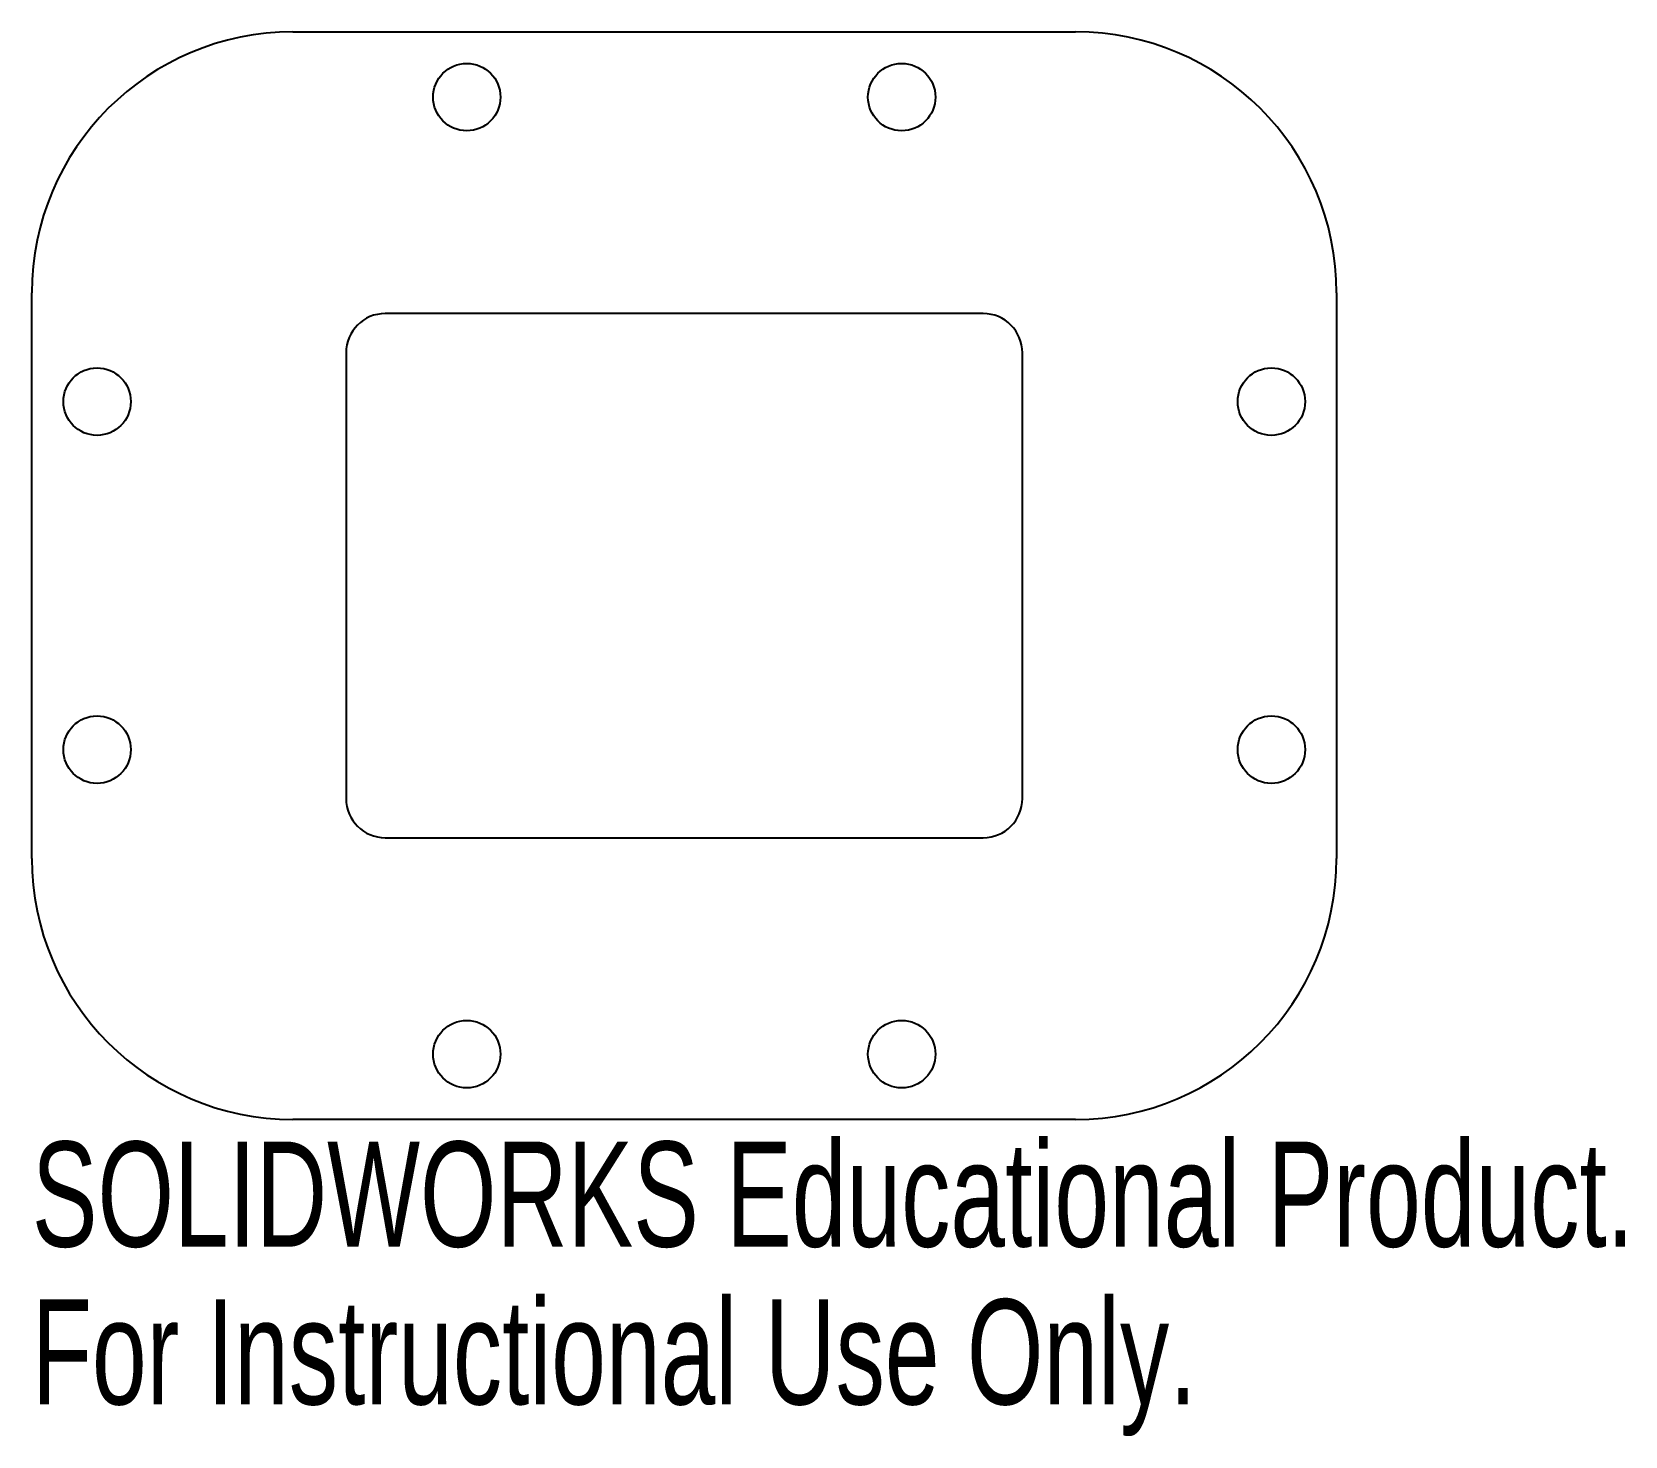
# Model space of a CAD drawing. Header units: millimetres. Extents: x -30 to 43.3, y -39.6 to 25.
import ezdxf

# ---------------------------------------------------------------- set-up
doc = ezdxf.new("R2010")
doc.units = ezdxf.units.MM
doc.styles.add('SLDTEXTSTYLE0', font='TXT', dxfattribs={"width": 0.7})

msp = doc.modelspace()

# ---------------------------------------------------------------- linework, layer by layer
at = {"color": 7, "linetype": 'Continuous', "lineweight": 25}
for p, q in [((-18, 25), (18, 25)), ((-30, -13), (-30, 13)), ((30, 13), (30, -13)), ((13.75, 12.05), (-13.75, 12.05)), ((-15.55, 10.25), (-15.55, -10.25)), ((15.55, -10.25), (15.55, 10.25)), ((-13.75, -12.05), (13.75, -12.05)), ((18, -25), (-18, -25))]:
    msp.add_line(p, q, dxfattribs=at)
for centre in [(-10, 22), (10, 22), (-27, 8), (27, 8), (-27, -8), (27, -8), (-10, -22), (10, -22)]:
    msp.add_circle(centre, 1.55, dxfattribs=at)
for centre, radius, start, end in [((-18, 13), 12, 90, 180), ((18, 13), 12, 0, 90), ((-13.75, 10.25), 1.8, 90, 180), ((13.75, 10.25), 1.8, 0, 90), ((-13.75, -10.25), 1.8, 180, 270), ((13.75, -10.25), 1.8, 270, 0), ((-18, -13), 12, 180, 270), ((18, -13), 12, 270, 0)]:
    msp.add_arc(centre, radius, start, end, dxfattribs=at)

# ---------------------------------------------------------------- texts
at = {"color": 7, "linetype": 'Continuous', "char_height": 4.83362, "attachment_point": 1, "style": 'SLDTEXTSTYLE0'}
for s, insert in [('SOLIDWORKS Educational Product.', (-30, -26.02)), ('For Instructional Use Only.', (-30, -33.27))]:
    msp.add_mtext(s, dxfattribs=dict(at, insert=insert))

doc.saveas('drawing.dxf')
